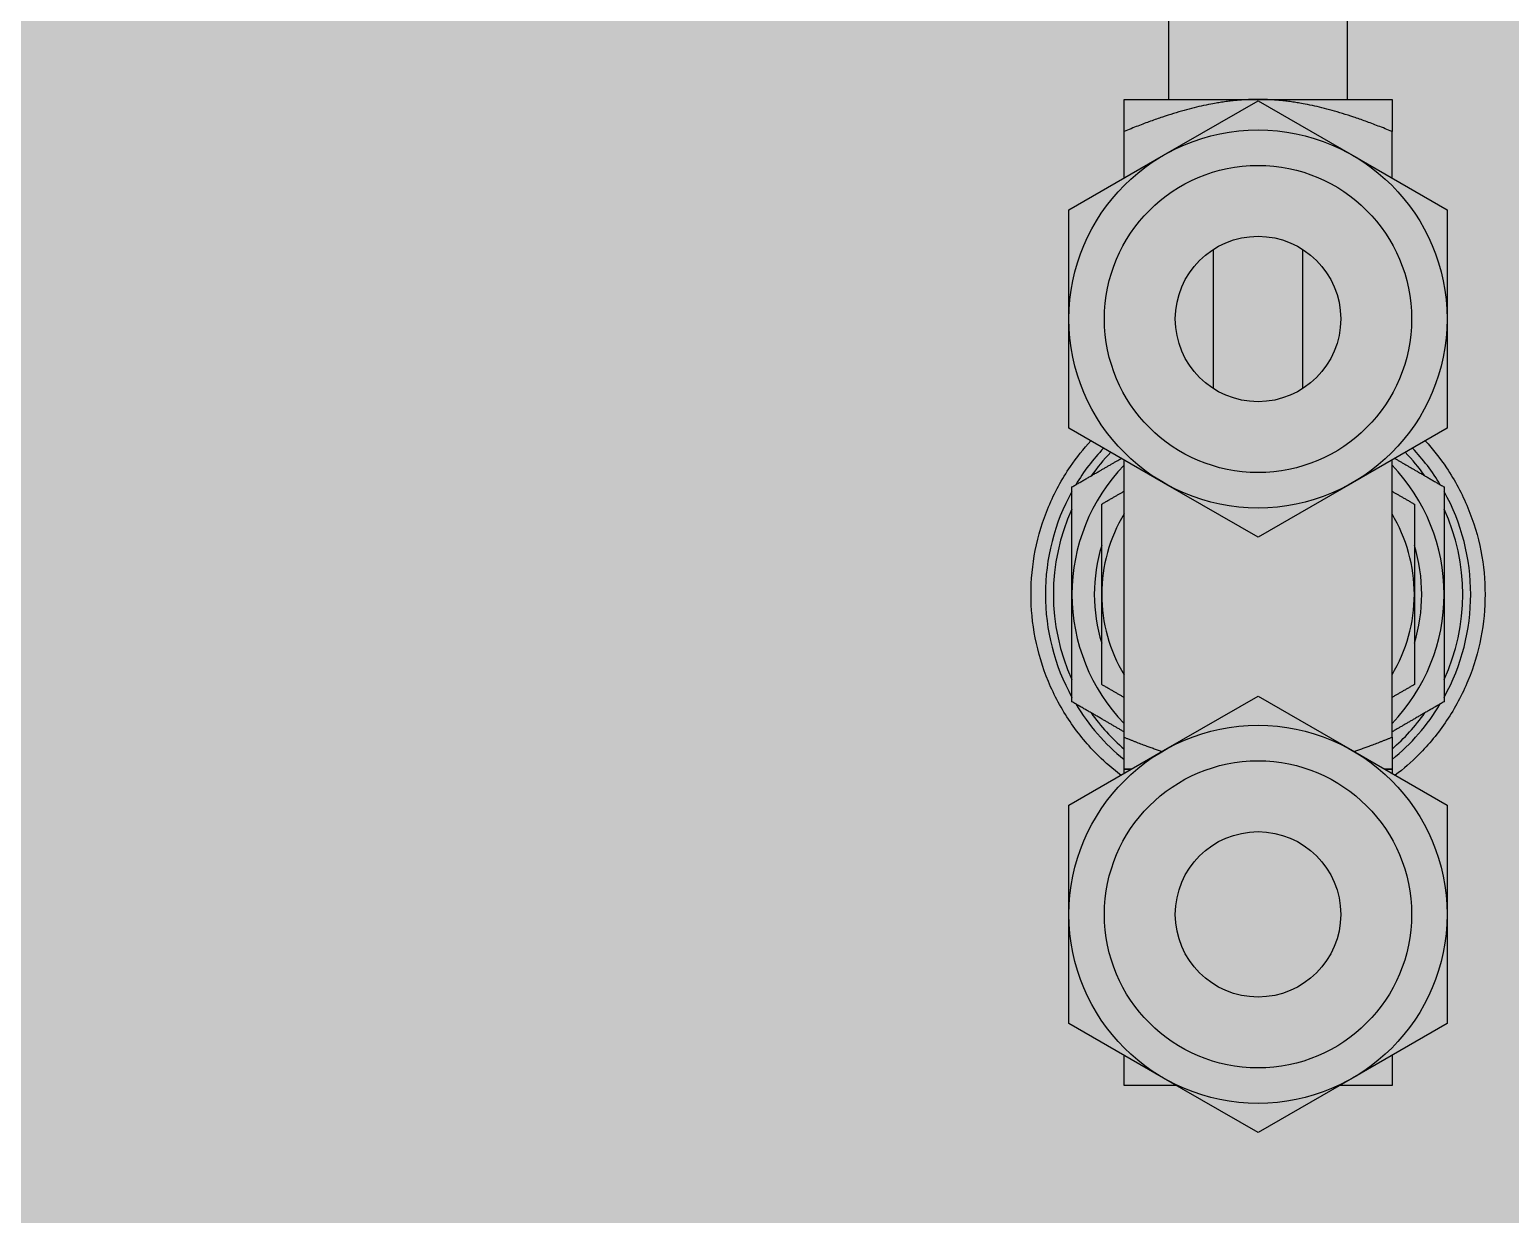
# Model space of a CAD drawing. Header units: millimetres. Extents: x -18489 to 17339, y -1599 to 10961.
# Drawn here: x -16595.08 to -16575.2, y 1498.98 to 1514.88 of the extents above; entities that cross this region are included whole.
import ezdxf

# ---------------------------------------------------------------- set-up
doc = ezdxf.new("R2010")
doc.units = ezdxf.units.MM
for name, color, linetype in [('188K-SM-03-F10-MECH-EQ-Y2257103$0$0 Xref', 8, 'Continuous'), ('188K-SM-03-F10-MECH-EQ-Y2257103$0$M-EQU-FOUNDATION', 8, 'Continuous'), ('188K-SM-03-F10-MECH-EQ-Y2257103$0$Micron CUP L10 HVAC EQU$0$M-MECH-EQU', 136, 'Continuous'), ('188K-SM-03-F10-MECH-EQ-Y2257103$0$Micron CUP L10 HVAC EQU$0$M-PHASE1 AREA', 252, 'Continuous')]:
    doc.layers.add(name, color=color, linetype=linetype)
pattern_1 = [(50, (4473.52, 709.2), (54.6554, -4.78173), [5.715, -62.865]), (355, (4473.52, 709.2), (-10.57303, 57.31705), [4.572, -50.29218]), (100.45144, (4478.076, 708.8), (44.08237, 52.53533), [4.857, -53.42707]), (46.1842, (4473.52, 724.44), (81.32371, -12.6127), [8.5725, -94.2975]), (96.63556, (4480.3, 723.39), (71.22124, 74.22784), [7.2855, -80.14068]), (351.18415, (4473.52, 724.44), (71.22124, 74.22784), [6.858, -75.43792]), (21, (4481.14, 720.63), (45.48432, -30.67956), [5.715, -62.865]), (326, (4481.14, 720.63), (18.54061, 55.25639), [4.572, -50.292]), (71.45144, (4484.93, 718.07), (64.02493, 24.57683), [4.857, -53.42698]), (37.5, (4473.521, 709.2), (0.926581, 25.366512), [0, -49.6824, 0, -51.054, 0, -50.4825]), (7.5, (4473.52, 709.2), (20.0459, 30.054172), [0, -29.1084, 0, -48.5394, 0, -19.2405]), (327.5, (4456.529, 709.2), (40.677179, -1.718623), [0, -19.05, 0, -59.436, 0, -78.867]), (317.5, (4448.91, 709.2), (44.438754, 7.62795), [0, -24.765, 0, -39.4716, 0, -56.007])]

# ---------------------------------------------------------------- blocks, each defined once
blk = doc.blocks.new('188K-SM-03-F10-MECH-EQ-Y2257103$0$Micron CUP L10 HVAC EQU$0$A$C0c53ceb0')
at = {"layer": '188K-SM-03-F10-MECH-EQ-Y2257103$0$Micron CUP L10 HVAC EQU$0$M-PHASE1 AREA'}
for p, q in [((-4366.39654, 5965.28734), (-4366.39654, 5982.64263)), ((-4342.42081, 5965.28734), (-4342.42081, 5981.89354)), ((-4372.39047, 5965.28734), (-4354.40867, 5965.28734)), ((-4372.39047, 5960.98706), (-4372.39047, 5965.28734)), ((-4367.09583, 5957.79197), (-4354.40867, 5965.1169)), ((-4354.40867, 5965.28734), (-4336.42688, 5965.28734)), ((-4354.40867, 5965.1169), (-4341.72152, 5957.79197)), ((-4336.42688, 5965.28734), (-4336.42688, 5960.98706)), ((-4372.39047, 5954.73511), (-4372.39047, 5960.98706)), ((-4336.42688, 5954.73511), (-4336.42688, 5960.98706)), ((-4379.78298, 5950.46704), (-4367.09583, 5957.79197)), ((-4341.72152, 5957.79197), (-4329.03436, 5950.46704)), ((-4379.78298, 5935.81717), (-4379.78298, 5950.46704)), ((-4329.03436, 5950.46704), (-4329.03436, 5935.81717)), ((-4360.4026, 5926.47315), (-4360.4026, 5945.16119)), ((-4348.41474, 5926.47315), (-4348.41474, 5945.16119)), ((-4379.78298, 5921.16731), (-4379.78298, 5935.81717)), ((-4329.03436, 5935.81717), (-4329.03436, 5921.16731)), ((-4367.09583, 5913.84237), (-4379.78298, 5921.16731)), ((-4329.03436, 5921.16731), (-4341.72152, 5913.84237)), ((-4372.39047, 5879.67864), (-4372.39047, 5916.89923)), ((-4336.42688, 5879.67864), (-4336.42688, 5916.89923)), ((-4354.40867, 5906.51744), (-4367.09583, 5913.84237)), ((-4341.72152, 5913.84237), (-4354.40867, 5906.51744)), ((-4367.09583, 5877.87288), (-4354.40867, 5885.19781)), ((-4354.40867, 5885.19781), (-4341.72152, 5877.87288)), ((-4372.39047, 5875.37836), (-4372.39047, 5879.67864)), ((-4336.42688, 5879.67864), (-4336.42688, 5875.37836)), ((-4379.78298, 5870.54795), (-4367.09583, 5877.87288)), ((-4341.72152, 5877.87288), (-4329.03436, 5870.54795)), ((-4372.39047, 5874.81602), (-4372.39047, 5875.37836)), ((-4372.39047, 5875.37836), (-4371.41646, 5875.37836)), ((-4371.41646, 5875.37836), (-4372.39047, 5875.37836)), ((-4337.40088, 5875.37836), (-4336.42688, 5875.37836)), ((-4336.42688, 5875.37836), (-4337.40088, 5875.37836)), ((-4336.42688, 5875.37836), (-4336.42688, 5874.81602)), ((-4379.78298, 5855.89808), (-4379.78298, 5870.54795)), ((-4329.03436, 5870.54795), (-4329.03436, 5855.89808)), ((-4379.78298, 5841.24821), (-4379.78298, 5855.89808)), ((-4329.03436, 5855.89808), (-4329.03436, 5841.24821)), ((-4367.09583, 5833.92328), (-4379.78298, 5841.24821)), ((-4329.03436, 5841.24821), (-4341.72152, 5833.92328)), ((-4372.39047, 5832.92134), (-4372.39047, 5836.98014)), ((-4336.42688, 5836.98014), (-4336.42688, 5832.92134)), ((-4354.40867, 5826.59835), (-4367.09583, 5833.92328)), ((-4341.72152, 5833.92328), (-4354.40867, 5826.59835)), ((-4365.36042, 5832.92134), (-4372.39047, 5832.92134)), ((-4336.42688, 5832.92134), (-4343.45693, 5832.92134))]:
    blk.add_line(p, q, dxfattribs=at)
for centre, radius in [((-4354.40867, 5935.81717), 25.37431), ((-4354.40867, 5935.81717), 20.61663), ((-4354.40867, 5935.81717), 11.10126), ((-4354.40867, 5855.89808), 25.37431), ((-4354.40867, 5855.89808), 20.61663), ((-4354.40867, 5855.89808), 11.10126)]:
    blk.add_circle(centre, radius, dxfattribs=at)
for radius, start, end in [(28.5461, 136.5572391, 148.9679646), (27.47219, 136.0212831, 144.6199773), (27.47219, 35.3800227, 43.9787169), (28.5461, 31.0320354, 43.4427609), (24.97472, 136.0544804, 179.9999981), (24.97472, 359.9999988, 43.9455196), (28.5461, 151.0320354, 208.9679646), (28.5461, 331.0320354, 28.9679646), (27.47219, 155.3800227, 204.6199773), (20.97876, 148.9972809, 180.0000019), (20.97876, 0, 31.0027191), (27.47219, 335.3800227, 24.6199773), (21.97775, 162.6585572, 197.3414428), (21.97775, 342.6585572, 17.3414428), (24.97472, 179.9999981, 223.9455196), (20.97876, 180.0000019, 211.0027191), (24.97472, 316.0544804, 359.9999988), (20.97876, 328.9972809, 0), (28.5461, 211.0320354, 230.9556865), (27.47219, 215.3800227, 229.1148071), (28.5461, 309.0443135, 328.9679646), (27.47219, 310.8851929, 324.6199773)]:
    blk.add_arc((-4354.40867, 5898.85459), radius, start, end, dxfattribs=at)
for points, weights in [([(-4354.40867, 5965.28734), (-4361.85698, 5965.28734), (-4372.39047, 5960.98706)], [5.37823954135, 5.37823954135, 4.45547951944]), ([(-4336.42688, 5960.98706), (-4346.96037, 5965.28734), (-4354.40867, 5965.28734)], [4.45547951944, 5.37823954135, 5.37823954135]), ([(-4379.38339, 5913.27375), (-4375.8854, 5915.29331), (-4372.74717, 5917.10517)], [1.53912738948, 1.59914197789, 1.62890295187]), ([(-4336.07018, 5917.10517), (-4332.93194, 5915.29331), (-4329.43396, 5913.27375)], [1.62890295138, 1.59914197742, 1.53912738902]), ([(-4379.38339, 5898.85459), (-4379.38339, 5905.54655), (-4379.38339, 5913.27375)], [1.65817930755, 1.65817929973, 1.53912738964]), ([(-4329.43396, 5913.27375), (-4329.43396, 5905.54655), (-4329.43396, 5898.85459)], [1.53912739155, 1.65817931453, 1.6581793096]), ([(-4375.38743, 5910.96669), (-4373.84003, 5911.86008), (-4372.39047, 5912.69698)], [1.34926624729, 1.37647081417, 1.39658410901]), ([(-4375.38743, 5898.85459), (-4375.38743, 5904.47583), (-4375.38743, 5910.96669)], [1.45363235515, 1.45363236157, 1.34926624769]), ([(-4336.42688, 5912.69698), (-4334.97731, 5911.86008), (-4333.42991, 5910.96669)], [1.39658410892, 1.37647081408, 1.3492662472]), ([(-4333.42991, 5910.96669), (-4333.42991, 5904.47583), (-4333.42991, 5898.85459)], [1.34926624701, 1.45363235442, 1.45363235442]), ([(-4379.38339, 5884.43543), (-4379.38339, 5892.16264), (-4379.38339, 5898.85459)], [1.53912739288, 1.65817931886, 1.65817931103]), ([(-4375.38743, 5886.7425), (-4375.38743, 5893.23335), (-4375.38743, 5898.85459)], [1.34926625137, 1.45363235271, 1.45363235912]), ([(-4333.42991, 5898.85459), (-4333.42991, 5893.23335), (-4333.42991, 5886.7425)], [1.45363235442, 1.45363235443, 1.34926624701]), ([(-4329.43396, 5898.85459), (-4329.43396, 5892.16264), (-4329.43396, 5884.43543)], [1.6581793096, 1.65817930468, 1.53912739155]), ([(-4372.39047, 5885.0122), (-4373.84003, 5885.84911), (-4375.38743, 5886.7425)], [1.39658410911, 1.37647081426, 1.34926624738]), ([(-4333.42991, 5886.7425), (-4334.97731, 5885.84911), (-4336.42688, 5885.0122)], [1.34926624736, 1.37647081424, 1.39658410908]), ([(-4372.39047, 5880.39807), (-4375.69033, 5882.30325), (-4379.38339, 5884.43543)], [1.6322572289, 1.60262687128, 1.53912738926]), ([(-4329.43396, 5884.43543), (-4333.12701, 5882.30325), (-4336.42688, 5880.39807)], [1.53912738902, 1.60262687103, 1.63225722864]), ([(-4372.39047, 5879.67864), (-4369.65863, 5878.56337), (-4367.28288, 5877.76489)], [4.45547951945, 4.66296781288, 4.82380108128]), ([(-4341.53447, 5877.76489), (-4339.15871, 5878.56337), (-4336.42688, 5879.67864)], [4.82380108128, 4.66296781288, 4.45547951945])]:
    blk.add_rational_spline(points, weights, degree=2, dxfattribs=at)
for points, knots in [([(-4372.81289, 5874.57229), (-4373.8844, 5875.38482), (-4374.8857, 5876.25536), (-4377.19794, 5878.53589), (-4378.49803, 5880.08724), (-4380.77985, 5883.45746), (-4381.76176, 5885.27618), (-4383.33301, 5889.05933), (-4383.9236, 5891.02662), (-4384.69607, 5894.97106), (-4384.87783, 5896.94823), (-4384.87783, 5900.78387), (-4384.69174, 5902.77828), (-4383.90748, 5906.74635), (-4383.30951, 5908.72007), (-4381.72435, 5912.50889), (-4380.73602, 5914.32672), (-4378.75068, 5917.24088), (-4377.82707, 5918.39987), (-4376.8439, 5919.47036)], [1.897884356, 1.897884356, 1.897884356, 1.897884356, 2.291760226, 2.291760226, 2.889241153, 2.889241153, 3.48672208, 3.48672208, 4.084203008, 4.084203008, 4.681683935, 4.681683935, 5.286346192, 5.286346192, 5.891008448, 5.891008448, 6.495670705, 6.495670705, 6.938055327, 6.938055327, 6.938055327, 6.938055327]), ([(-4331.97338, 5919.47041), (-4330.94208, 5918.34748), (-4329.97504, 5917.12543), (-4327.98219, 5914.15342), (-4327.017, 5912.35203), (-4325.46939, 5908.60152), (-4324.88588, 5906.64975), (-4324.12085, 5902.72853), (-4323.93952, 5900.75903), (-4323.93952, 5896.96536), (-4324.11803, 5895.0055), (-4324.8772, 5891.09375), (-4325.45775, 5889.14185), (-4327.00284, 5885.38559), (-4327.9686, 5883.57842), (-4330.21333, 5880.226), (-4331.49248, 5878.68089), (-4333.82396, 5876.34941), (-4334.87559, 5875.42831), (-4336.00443, 5874.57226)], [-6.937554866, -6.937554866, -6.937554866, -6.937554866, -6.472336139, -6.472336139, -5.875459494, -5.875459494, -5.278582849, -5.278582849, -4.681706203, -4.681706203, -4.08959664, -4.08959664, -3.497487076, -3.497487076, -2.905377513, -2.905377513, -2.31326795, -2.31326795, -1.898634231, -1.898634231, -1.898634231, -1.898634231])]:
    blk.add_open_spline(points, degree=3, knots=knots, dxfattribs=at)
blk = doc.blocks.new('188K-SM-03-F10-MECH-EQ-Y2257103$0$Micron CUP L10 HVAC EQU')
at = {"layer": '188K-SM-03-F10-MECH-EQ-Y2257103$0$Micron CUP L10 HVAC EQU$0$M-MECH-EQU'}
blk.add_blockref('188K-SM-03-F10-MECH-EQ-Y2257103$0$Micron CUP L10 HVAC EQU$0$A$C0c53ceb0', (-206166.7, 2082.18), dxfattribs=at)
blk = doc.blocks.new('188K-SM-03-F10-MECH-EQ-Y2257103')
at = {"layer": '188K-SM-03-F10-MECH-EQ-Y2257103$0$M-EQU-FOUNDATION'}
h = blk.add_hatch(dxfattribs=at)
h.set_pattern_fill('AR-CONC', color=256, scale=0.3)
h.set_pattern_definition(pattern_1)
h.paths.add_polyline_path([(-17043.149, 4192.459), (-16393.149, 4192.459), (-16393.149, 1372.459), (-17043.149, 1372.459)], flags=16)
h.paths.add_polyline_path([(-17048.149, 4197.459), (-16388.149, 4197.459), (-16388.149, 1367.459), (-17048.149, 1367.459)])
h = blk.add_hatch(dxfattribs=at)
h.set_pattern_fill('AR-CONC', color=256, scale=0.3)
h.set_pattern_definition(pattern_1)
h.paths.add_polyline_path([(-17033.149, 4182.459), (-16403.149, 4182.459), (-16403.149, 1382.459), (-17033.149, 1382.459)])
at = {"layer": '188K-SM-03-F10-MECH-EQ-Y2257103$0$0 Xref', "xscale": 0.1, "yscale": 0.1, "zscale": 0.1}
blk.add_blockref('188K-SM-03-F10-MECH-EQ-Y2257103$0$Micron CUP L10 HVAC EQU', (4473.521, 709.199), dxfattribs=at)

msp = doc.modelspace()

# ---------------------------------------------------------------- block references
msp.add_blockref('188K-SM-03-F10-MECH-EQ-Y2257103', (0, 0))

doc.saveas('drawing.dxf')
